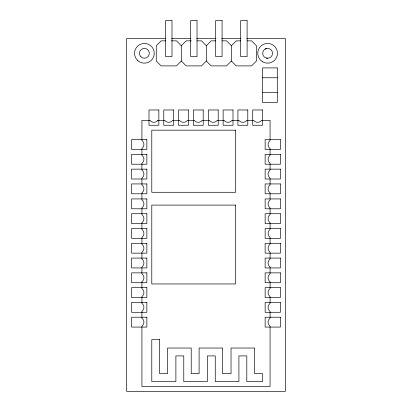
<?xml version="1.0" encoding="UTF-8"?>
<svg xmlns="http://www.w3.org/2000/svg" width="412" height="412" viewBox="0 0 412 412"><rect width="100%" height="100%" fill="white"/><g stroke="black" fill="none" stroke-linecap="round" stroke-linejoin="round"><path stroke-width="0.62" d="M165.598 40.855L161.138 40.855L156.266 45.722L156.266 61.028L161.138 65.894L176.439 65.894L181.306 61.028L181.306 45.722L186.173 40.855L191.276 40.855M240.716 40.855L236.251 40.855L231.384 45.722L231.384 61.028L226.518 65.894L211.212 65.894L206.345 61.028L206.345 45.722L211.212 40.855L215.677 40.855M206.345 61.028L201.478 65.894L186.173 65.894L181.306 61.028M265.143 49.028A4.929 4.929 0 0 1 272.538 53.297A4.929 4.929 0 0 1 265.143 57.567A4.929 4.929 0 0 1 265.143 49.028L266.332 48.534M165.84 38.512L126.649 38.512L126.649 391.4L285.351 391.4L285.351 38.512L246.798 38.512M171.624 38.512L190.9 38.512M196.684 38.512L215.96 38.512M221.744 38.512L241.015 38.512M171.34 40.855L176.439 40.855L181.306 45.722M197.013 40.855L201.478 40.855L206.345 45.722M222.053 40.855L226.518 40.855L231.384 45.722M247.092 40.855L251.557 40.855L256.424 45.722L256.424 61.028L251.557 65.894L236.251 65.894L231.384 61.028M262.501 77.775L277.286 77.775M262.501 92.561L277.286 92.561M266.332 58.056L267.609 58.226M157.832 120.325L157.399 120.886A4.929 4.929 0 0 1 150.432 120.886L149.999 120.325L141.929 120.325L141.929 140.595L142.49 141.022A4.929 4.929 0 0 1 142.49 147.996L141.929 148.423L141.929 155.381L142.49 155.813A4.929 4.929 0 0 1 142.49 162.781L141.929 163.209L141.929 170.166L142.49 170.599A4.929 4.929 0 0 1 142.49 177.567L141.929 177.999L141.929 184.952L142.49 185.385A4.929 4.929 0 0 1 142.49 192.352L141.929 192.785L141.929 199.954L142.49 200.381A4.929 4.929 0 0 1 142.49 207.354L141.929 207.782L141.929 214.74L142.49 215.167A4.929 4.929 0 0 1 142.49 222.14L141.929 222.568L141.929 229.525L142.49 229.953A4.929 4.929 0 0 1 142.49 236.926L141.929 237.353L141.929 244.311L142.49 244.738A4.929 4.929 0 0 1 142.49 251.711L141.929 252.139L141.929 259.096L142.49 259.524A4.929 4.929 0 0 1 142.49 266.497L141.929 266.924L141.929 273.882L142.49 274.315A4.929 4.929 0 0 1 142.49 281.283L141.929 281.71L141.929 288.668L142.49 289.1A4.929 4.929 0 0 1 142.49 296.068L141.929 296.496L141.929 303.453L142.49 303.886A4.929 4.929 0 0 1 142.49 310.854L141.929 311.287L141.929 318.239L142.49 318.672A4.929 4.929 0 0 1 142.49 325.64L141.929 326.072L141.929 386.471L270.071 386.471L270.071 326.072L269.51 325.64A4.929 4.929 0 0 1 269.51 318.672L270.071 318.239L270.071 311.287L269.51 310.854A4.929 4.929 0 0 1 269.51 303.886L270.071 303.453L270.071 296.496L269.51 296.068A4.929 4.929 0 0 1 269.51 289.1L270.071 288.668L270.071 281.71L269.51 281.283A4.929 4.929 0 0 1 269.51 274.315L270.071 273.882L270.071 266.924L269.51 266.497A4.929 4.929 0 0 1 269.51 259.524L270.071 259.096L270.071 252.139L269.51 251.711A4.929 4.929 0 0 1 269.51 244.738L270.071 244.311L270.071 237.353L269.51 236.926A4.929 4.929 0 0 1 269.51 229.953L270.071 229.525L270.071 222.568L269.51 222.14A4.929 4.929 0 0 1 269.51 215.167L270.071 214.74L270.071 207.782L269.51 207.354A4.929 4.929 0 0 1 269.51 200.381L270.071 199.954L270.071 192.785L269.51 192.352A4.929 4.929 0 0 1 269.51 185.385L270.071 184.952L270.071 177.999L269.51 177.567A4.929 4.929 0 0 1 269.51 170.599L270.071 170.166L270.071 163.209L269.51 162.781A4.929 4.929 0 0 1 269.51 155.813L270.071 155.381L270.071 148.423L269.51 147.996A4.929 4.929 0 0 1 269.51 141.022L270.071 140.595L270.071 120.325L261.548 120.325L261.115 120.886A4.929 4.929 0 0 1 254.147 120.886L253.715 120.325L246.762 120.325L246.33 120.886A4.929 4.929 0 0 1 239.362 120.886L238.929 120.325L231.977 120.325L231.544 120.886A4.929 4.929 0 0 1 224.576 120.886L224.143 120.325L217.191 120.325L216.758 120.886A4.929 4.929 0 0 1 209.79 120.886L209.358 120.325L202.189 120.325L201.756 120.886A4.929 4.929 0 0 1 194.788 120.886L194.361 120.325L187.403 120.325L186.971 120.886A4.929 4.929 0 0 1 180.003 120.886L179.57 120.325L172.618 120.325L172.185 120.886A4.929 4.929 0 0 1 165.217 120.886L164.785 120.325L157.832 120.325M171.995 20.6L165.583 20.6L165.583 56.578L171.995 56.578L171.995 20.6M197.029 20.6L190.622 20.6L190.622 56.578L197.029 56.578L197.029 20.6M222.068 20.6L215.661 20.6L215.661 56.578L222.068 56.578L222.068 20.6M247.107 20.6L240.701 20.6L240.701 56.578L247.107 56.578L247.107 20.6M277.286 67.913L262.501 67.913L262.501 102.418L277.286 102.418L277.286 67.913M158.852 109.973L148.995 109.973L148.995 125.253L158.852 125.253L158.852 109.973M173.637 109.973L163.78 109.973L163.78 125.253L173.637 125.253L173.637 109.973M188.423 109.973L178.566 109.973L178.566 125.253L188.423 125.253L188.423 109.973M203.209 109.973L193.352 109.973L193.352 125.253L203.209 125.253L203.209 109.973M218.206 109.973L208.348 109.973L208.348 125.253L218.206 125.253L218.206 109.973M232.996 109.973L223.139 109.973L223.139 125.253L232.996 125.253L232.996 109.973M247.782 109.973L237.925 109.973L237.925 125.253L247.782 125.253L247.782 109.973M262.568 109.973L252.71 109.973L252.71 125.253L262.568 125.253L262.568 109.973M235.571 130.182L151.786 130.182L151.786 192.286L235.571 192.286L235.571 130.182M146.857 139.575L131.577 139.575L131.577 149.432L146.857 149.432L146.857 139.575M280.423 139.575L265.143 139.575L265.143 149.432L280.423 149.432L280.423 139.575M146.857 154.361L131.577 154.361L131.577 164.218L146.857 164.218L146.857 154.361M280.423 154.361L265.143 154.361L265.143 164.218L280.423 164.218L280.423 154.361M146.857 169.147L131.577 169.147L131.577 179.004L146.857 179.004L146.857 169.147M280.423 169.147L265.143 169.147L265.143 179.004L280.423 179.004L280.423 169.147M146.857 183.932L131.577 183.932L131.577 193.789L146.857 193.789L146.857 183.932M280.423 183.932L265.143 183.932L265.143 193.789L280.423 193.789L280.423 183.932M146.857 198.934L131.577 198.934L131.577 208.791L146.857 208.791L146.857 198.934M280.423 198.934L265.143 198.934L265.143 208.791L280.423 208.791L280.423 198.934M235.571 205.099L151.786 205.099L151.786 283.956L235.571 283.956L235.571 205.099M146.857 213.72L131.577 213.72L131.577 223.577L146.857 223.577L146.857 213.72M280.423 213.72L265.143 213.72L265.143 223.577L280.423 223.577L280.423 213.72M146.857 228.506L131.577 228.506L131.577 238.363L146.857 238.363L146.857 228.506M280.423 228.506L265.143 228.506L265.143 238.363L280.423 238.363L280.423 228.506M146.857 243.291L131.577 243.291L131.577 253.148L146.857 253.148L146.857 243.291M280.423 243.291L265.143 243.291L265.143 253.148L280.423 253.148L280.423 243.291M146.857 258.077L131.577 258.077L131.577 267.934L146.857 267.934L146.857 258.077M280.423 258.077L265.143 258.077L265.143 267.934L280.423 267.934L280.423 258.077M146.857 272.862L131.577 272.862L131.577 282.72L146.857 282.72L146.857 272.862M280.423 272.862L265.143 272.862L265.143 282.72L280.423 282.72L280.423 272.862M146.857 287.648L131.577 287.648L131.577 297.505L146.857 297.505L146.857 287.648M280.423 287.648L265.143 287.648L265.143 297.505L280.423 297.505L280.423 287.648M146.857 302.434L131.577 302.434L131.577 312.291L146.857 312.291L146.857 302.434M280.423 302.434L265.143 302.434L265.143 312.291L280.423 312.291L280.423 302.434M146.857 317.219L131.577 317.219L131.577 327.077L146.857 327.077L146.857 317.219M280.423 317.219L265.143 317.219L265.143 327.077L280.423 327.077L280.423 317.219M159.671 339.648L151.786 339.648L151.786 381.543L175.888 381.543L175.888 355.911L183.773 355.911L183.773 381.543L207.375 381.543L207.375 355.911L215.26 355.911L215.26 381.543L238.914 381.543L238.914 355.911L246.803 355.911L246.803 381.543L262.573 381.543L262.573 373.658L254.688 373.658L254.688 348.027L231.029 348.027L231.029 373.658L222.547 373.658L222.547 348.027L199.099 348.027L199.099 373.658L191.214 373.658L191.214 348.027L167.555 348.027L167.555 373.658L159.671 373.658L159.671 339.648M140.909 56.784A4.929 4.929 0 0 0 149.154 54.575A4.929 4.929 0 0 0 143.118 48.534A4.929 4.929 0 0 0 140.909 56.784M137.423 60.265A9.857 9.857 0 0 0 153.913 55.847A9.857 9.857 0 0 0 141.841 43.775A9.857 9.857 0 0 0 137.423 60.265M262.681 61.831A9.857 9.857 0 0 0 277.467 53.297A9.857 9.857 0 0 0 262.681 44.759A9.857 9.857 0 0 0 262.681 61.831"/></g></svg>
